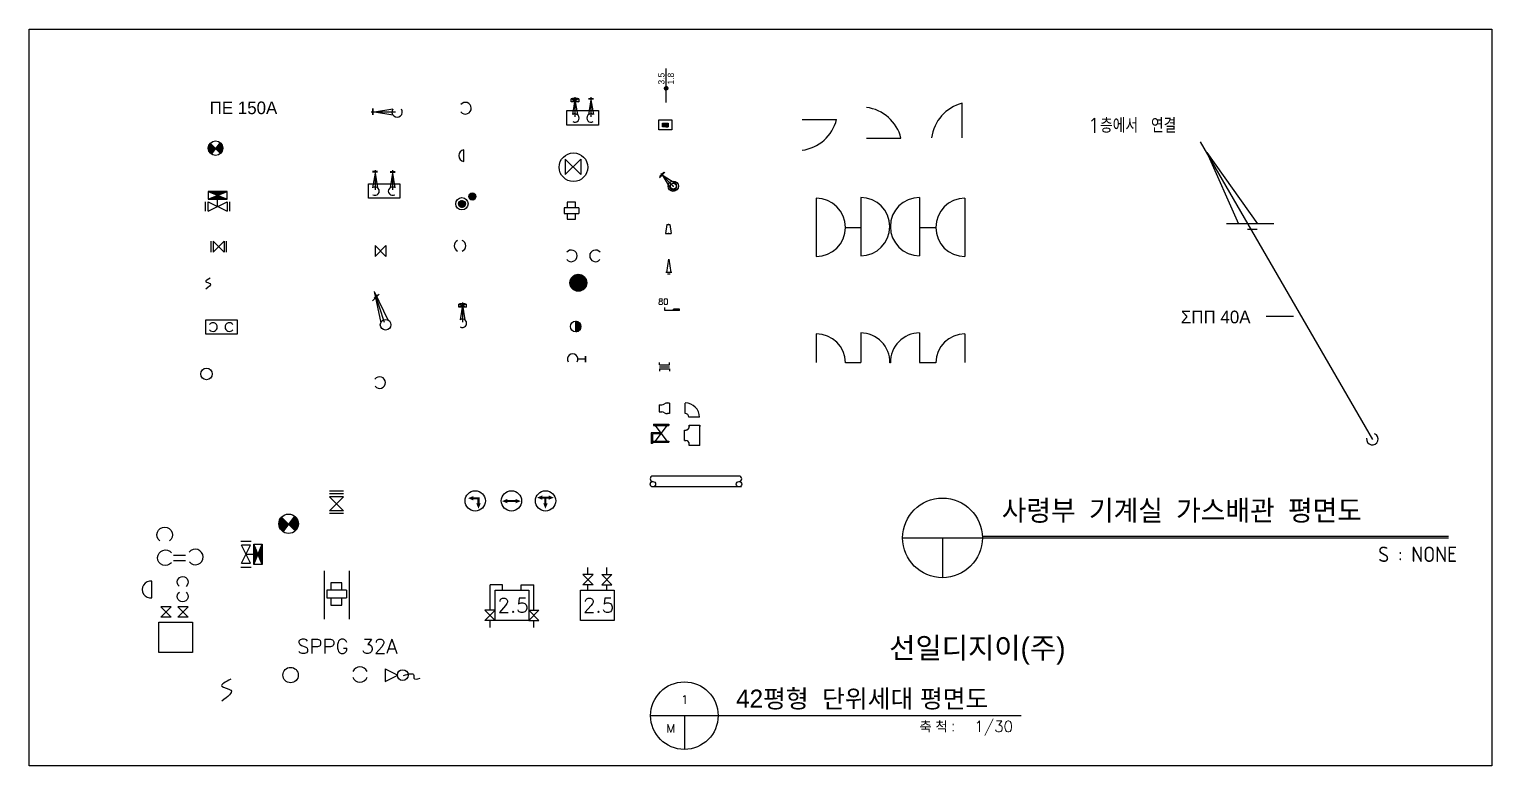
# Model space of a CAD drawing. Header units: millimetres. Extents: x 16332047 to 33387680, y -14835522 to -7015081.
# Drawn here: x 16550890 to 16575139, y -7606687 to -7594473 of the extents above; entities that cross this region are included whole.
import ezdxf

# ---------------------------------------------------------------- set-up
doc = ezdxf.new("R2010")
doc.units = ezdxf.units.MM
doc.header["$LTSCALE"] = 300
doc.header["$MEASUREMENT"] = 0
doc.header["$PDSIZE"] = -3
doc.linetypes.add('DASHED', pattern=[0.75, 0.5, -0.25])
doc.layers.get('0').update_dxf_attribs({"linetype": 'CONTINUOUS'})
for name, color, linetype in [('gas', 3, 'CONTINUOUS'), ('GTEXT', 2, 'CONTINUOUS'), ('SOLID', 253, 'CONTINUOUS'), ('라인마크', 7, 'CONTINUOUS')]:
    doc.layers.add(name, color=color, linetype=linetype)
doc.styles.add('COM', font='romans.shx', dxfattribs={"bigfont": 'whgtxt.shx'})
doc.styles.add('HSH', font='romans.shx', dxfattribs={"bigfont": 'ghs.shx'})
doc.styles.add('HTXTW', font='txt', dxfattribs={"bigfont": 'htxtw'})
doc.styles.get("Standard").update_dxf_attribs({"font": 'symbol.ttf'})
doc.styles.add('style1', font='isocp.shx', dxfattribs={"width": 0.8, "bigfont": 'whgtxt.shx'})
doc.dimstyles.new('ISO-25', dxfattribs={"dimtxt": 2.5, "dimasz": 2.5, "dimexe": 1.25, "dimexo": 0.625, "dimtad": 1, "dimtxsty": 'Standard', "dimcen": 2.5, "dimadec": 0, "dimazin": 0, "dimtfac": 1, "dimtmove": 0, "dimatfit": 3, "dimfxl": 1, "dimarcsym": 0})

# ---------------------------------------------------------------- blocks, each defined once
blk = doc.blocks.new('p14')
at = {"layer": 'GTEXT'}
blk.add_arc((1.11, 0.1), 1.23, 219.5112, 142.1375, dxfattribs=at)
blk = doc.blocks.new('A$C050A3D9F')
h = blk.add_hatch()
h.set_pattern_fill('ANSI37', color=256, style=0)
h.set_pattern_definition([(45, (-409.21338, -307.26771), (-0.088388348, 0.088388348), []), (135, (-409.21338, -307.26771), (-0.088388348, -0.088388348), [])])
h.paths.add_polyline_path([(0.42, 2.6, 0.191396), (0, 1.54, 0.242532), (0.65, 0.29), (1.53, 1.46)])
h.paths.add_polyline_path([(1.53, 1.46), (2.57, 0.4, 0.212508), (3.08, 1.54, 0.230467), (2.49, 2.75)])
for p, q in [((0.42, 2.6), (2.57, 0.4)), ((2.49, 2.75), (0.65, 0.29))]:
    blk.add_line(p, q)
blk.add_circle((1.54, 1.54), 1.54)
blk = doc.blocks.new('p02')
at = {"layer": 'GTEXT', "linetype": 'Continuous', "xscale": 1.0000005, "yscale": 1.0000005, "zscale": 1.0000005}
blk.add_blockref('A$C050A3D9F', (-1.45, -1.44), dxfattribs=at)
blk = doc.blocks.new('p08')
at = {"layer": 'GTEXT'}
blk.add_circle((0.06, 0.01), 1.22, dxfattribs=at)
blk = doc.blocks.new('p18')
at = {"layer": 'GTEXT'}
for start, end in [(113.6545, 246.3455), (291.2556, 68.7444)]:
    blk.add_arc((1.58, 1.15), 1.22, start, end, dxfattribs=at)
blk = doc.blocks.new('A$C727B532E')
at = {"layer": 'SOLID', "color": 50}
for p, q in [((0, 4150), (0, 2063)), ((5386, 4150), (0, 4150)), ((1099, 6151), (1099, 4150)), ((4177, 6151), (1099, 6151)), ((4177, 4150), (4177, 6151)), ((5386, 4150), (5386, 2063)), ((0, 2063), (5386, 2063)), ((1099, 2063), (1099, 0)), ((4177, 0), (4177, 2063)), ((1099, 0), (4177, 0))]:
    blk.add_line(p, q, dxfattribs=at)
blk = doc.blocks.new('p27')
at = {"layer": 'GTEXT', "xscale": 0.000576, "yscale": 0.000576, "zscale": 0.000576}
blk.add_blockref('A$C727B532E', (-0.63, 0), dxfattribs=at)
blk = doc.blocks.new('p06')
at = {"layer": 'GTEXT'}
blk.add_spline([(0.94, 2.3), (0, 1.57), (0.94, 1.15), (0, 0)], degree=3, dxfattribs=at)

msp = doc.modelspace()

# ---------------------------------------------------------------- hatches: boundary and pattern name
at = {"layer": 'GTEXT'}
h = msp.add_hatch(dxfattribs=at)
h.set_pattern_fill('ANSI31', color=4, scale=1.05, angle=90, style=0)
h.set_pattern_definition([(315, (16508472.478, -7454050.472), (-7.4246212, -7.4246212), [])])
h.paths.add_polyline_path([(16554685, -7603180), (16554616, -7603348), (16554616, -7603161), (16554616, -7603012)])
h.paths.add_polyline_path([(16554754, -7603348), (16554685, -7603180), (16554754, -7603012)])

# ---------------------------------------------------------------- linework, layer by layer
at = {"color": 4}
for p, q in [((16566360, -7596273), (16566360, -7595699)), ((16563703, -7595971), (16564277, -7595971)), ((16564771, -7596277), (16565344, -7596277)), ((16563940, -7597275), (16563940, -7598243)), ((16564676, -7597262), (16564676, -7598230)), ((16565652, -7597262), (16565652, -7598230)), ((16566405, -7597275), (16566405, -7598243)), ((16564424, -7597759), (16564676, -7597759)), ((16565160, -7597759), (16565169, -7597759)), ((16565652, -7597759), (16565921, -7597759)), ((16563940, -7599523), (16563940, -7600002)), ((16564676, -7599510), (16564676, -7600002)), ((16565652, -7599510), (16565652, -7600002)), ((16566405, -7599523), (16566405, -7600002)), ((16564424, -7600002), (16564676, -7600002)), ((16565160, -7600002), (16565168, -7600002)), ((16565652, -7600002), (16565921, -7600002))]:
    msp.add_line(p, q, dxfattribs=at)
msp.add_lwpolyline([(16550890, -7594473), (16575139, -7594473), (16575139, -7606687), (16550890, -7606687)], close=True, dxfattribs=at)
for centre, radius, start, end in [((16564685, -7596444), 680, 14.2062, 82.7178), ((16566527, -7596359), 680, 104.2062, 172.7178), ((16563617, -7595804), 680, 277.2822, 345.7938), ((16563940, -7597759), 484, 270, 90), ((16564676, -7597746), 484, 270, 90), ((16565652, -7597746), 484, 90, 270), ((16566405, -7597759), 484, 90, 270), ((16563940, -7600007), 484, 0.5527, 90), ((16564676, -7599994), 484, 359.0052, 90), ((16565652, -7599994), 484, 90, 180.9948), ((16566405, -7600007), 484, 90, 179.4473)]:
    msp.add_arc(centre, radius, start, end, dxfattribs=at)
at = {"layer": 'gas', "color": 4}
for p, q in [((16560153, -7603517), (16560153, -7603401)), ((16560467, -7603517), (16560467, -7603401)), ((16558530, -7604109), (16558530, -7603688)), ((16558736, -7603688), (16558530, -7603688)), ((16558736, -7603773), (16558736, -7603688)), ((16559049, -7603773), (16559049, -7603688)), ((16559049, -7603688), (16559256, -7603688)), ((16559256, -7604109), (16559256, -7603688)), ((16560153, -7603773), (16560153, -7603688)), ((16560467, -7603773), (16560467, -7603688)), ((16558530, -7604396), (16558530, -7604280)), ((16559256, -7604396), (16559256, -7604280))]:
    msp.add_line(p, q, dxfattribs=at)
at = {"layer": 'GTEXT', "color": 4}
for p, q in [((16561450, -7595685), (16561450, -7595125)), ((16561450, -7595481), (16561421, -7595452)), ((16561458, -7595480), (16561422, -7595444)), ((16561455, -7595481), (16561422, -7595448)), ((16561446, -7595481), (16561422, -7595457)), ((16561461, -7595479), (16561423, -7595441)), ((16561440, -7595479), (16561423, -7595463)), ((16561464, -7595478), (16561425, -7595438)), ((16561467, -7595476), (16561426, -7595435)), ((16561470, -7595474), (16561428, -7595433)), ((16561472, -7595472), (16561431, -7595431)), ((16561474, -7595469), (16561433, -7595429)), ((16561475, -7595467), (16561436, -7595427)), ((16561477, -7595464), (16561439, -7595425)), ((16561478, -7595461), (16561442, -7595424)), ((16561479, -7595457), (16561445, -7595423)), ((16561479, -7595453), (16561449, -7595423)), ((16561479, -7595449), (16561454, -7595423)), ((16561478, -7595443), (16561459, -7595424)), ((16561473, -7595433), (16561469, -7595430)), ((16556586, -7595893), (16556586, -7595790)), ((16556595, -7595893), (16556595, -7595790)), ((16556615, -7595843), (16556921, -7595792)), ((16560002, -7595629), (16559877, -7595629)), ((16559877, -7595629), (16560002, -7595675)), ((16560002, -7595629), (16559877, -7595675)), ((16559877, -7595675), (16559877, -7595629)), ((16560002, -7595675), (16559877, -7595675)), ((16559979, -7595622), (16559896, -7595622)), ((16559939, -7595645), (16559898, -7595889)), ((16559939, -7595598), (16559939, -7595924)), ((16559939, -7595645), (16559980, -7595889)), ((16560002, -7595629), (16560002, -7595675)), ((16560204, -7595645), (16560163, -7595890)), ((16560164, -7595622), (16560246, -7595622)), ((16560164, -7595629), (16560246, -7595629)), ((16560204, -7595599), (16560204, -7595924)), ((16560204, -7595645), (16560245, -7595889)), ((16556557, -7595843), (16556964, -7595843)), ((16556616, -7595843), (16556921, -7595894)), ((16559806, -7596061), (16559806, -7595823)), ((16559806, -7595823), (16560326, -7595823)), ((16560326, -7595823), (16560326, -7596061)), ((16561330, -7595975), (16561542, -7595975)), ((16561330, -7596140), (16561330, -7595975)), ((16561389, -7596031), (16561483, -7596031)), ((16561389, -7596093), (16561389, -7596031)), ((16561483, -7596031), (16561483, -7596093)), ((16561542, -7595975), (16561542, -7596140)), ((16560326, -7596061), (16559806, -7596061)), ((16561542, -7596140), (16561330, -7596140)), ((16561483, -7596093), (16561389, -7596093)), ((16553858, -7596431), (16553909, -7596380)), ((16553858, -7596446), (16553916, -7596387)), ((16553858, -7596459), (16553923, -7596395)), ((16553931, -7596515), (16553858, -7596442)), ((16553925, -7596523), (16553858, -7596456)), ((16553936, -7596507), (16553859, -7596429)), ((16553860, -7596471), (16553929, -7596402)), ((16553942, -7596499), (16553861, -7596417)), ((16553919, -7596531), (16553861, -7596473)), ((16553862, -7596413), (16553902, -7596373)), ((16553863, -7596482), (16553936, -7596409)), ((16553948, -7596491), (16553864, -7596406)), ((16553867, -7596492), (16553943, -7596416)), ((16553954, -7596483), (16553868, -7596396)), ((16553913, -7596538), (16553868, -7596493)), ((16553870, -7596391), (16553895, -7596366)), ((16553871, -7596501), (16553950, -7596423)), ((16553960, -7596475), (16553872, -7596387)), ((16553876, -7596510), (16553957, -7596430)), ((16553966, -7596467), (16553878, -7596378)), ((16553882, -7596518), (16553964, -7596437)), ((16553972, -7596459), (16553884, -7596370)), ((16553888, -7596526), (16553971, -7596444)), ((16553952, -7596425), (16553890, -7596363)), ((16553891, -7596362), (16554060, -7596535)), ((16553895, -7596533), (16553978, -7596451)), ((16553903, -7596540), (16553939, -7596504)), ((16554054, -7596350), (16553909, -7596544)), ((16554061, -7596534), (16553978, -7596451)), ((16553980, -7596449), (16554067, -7596362)), ((16553984, -7596458), (16554073, -7596369)), ((16554068, -7596527), (16553984, -7596443)), ((16554075, -7596520), (16553990, -7596435)), ((16553991, -7596465), (16554079, -7596377)), ((16554081, -7596511), (16553996, -7596427)), ((16553998, -7596472), (16554085, -7596386)), ((16554086, -7596503), (16554002, -7596419)), ((16554005, -7596479), (16554089, -7596395)), ((16554090, -7596493), (16554008, -7596411)), ((16554012, -7596486), (16554093, -7596405)), ((16554094, -7596483), (16554014, -7596403)), ((16554019, -7596493), (16554097, -7596415)), ((16554097, -7596472), (16554020, -7596395)), ((16554021, -7596393), (16554060, -7596355)), ((16554099, -7596461), (16554026, -7596387)), ((16554026, -7596500), (16554099, -7596427)), ((16554100, -7596448), (16554032, -7596379)), ((16554033, -7596507), (16554100, -7596440)), ((16554100, -7596433), (16554038, -7596371)), ((16554039, -7596514), (16554100, -7596454)), ((16554097, -7596416), (16554044, -7596363)), ((16554046, -7596521), (16554098, -7596470)), ((16554089, -7596395), (16554050, -7596355)), ((16554053, -7596528), (16554092, -7596490)), ((16573165, -7601278), (16570313, -7596338)), ((16570418, -7596519), (16570940, -7597699)), ((16570418, -7596519), (16571258, -7597699)), ((16554060, -7596535), (16554069, -7596526)), ((16559777, -7596626), (16559777, -7596883)), ((16559777, -7596626), (16560037, -7596883)), ((16559777, -7596883), (16560037, -7596626)), ((16560037, -7596626), (16560037, -7596883)), ((16556665, -7596834), (16556583, -7596834)), ((16556665, -7596841), (16556583, -7596841)), ((16556625, -7596858), (16556584, -7597102)), ((16556625, -7596811), (16556625, -7597137)), ((16556625, -7596858), (16556666, -7597102)), ((16556913, -7596858), (16556872, -7597102)), ((16556873, -7596834), (16556955, -7596834)), ((16556873, -7596841), (16556955, -7596841)), ((16556913, -7596811), (16556913, -7597137)), ((16556913, -7596858), (16556954, -7597102)), ((16554172, -7597161), (16553857, -7597161)), ((16553857, -7597290), (16554172, -7597161)), ((16554172, -7597161), (16553857, -7597161)), ((16553857, -7597161), (16554172, -7597290)), ((16553857, -7597161), (16553857, -7597290)), ((16553867, -7597165), (16553863, -7597161)), ((16553891, -7597175), (16553877, -7597161)), ((16553915, -7597185), (16553891, -7597161)), ((16553938, -7597194), (16553905, -7597161)), ((16553962, -7597204), (16553919, -7597161)), ((16553985, -7597214), (16553933, -7597161)), ((16554009, -7597223), (16553947, -7597161)), ((16554022, -7597223), (16553961, -7597161)), ((16554006, -7597290), (16553963, -7597247)), ((16554020, -7597290), (16553973, -7597243)), ((16554032, -7597218), (16553974, -7597161)), ((16554034, -7597290), (16553983, -7597239)), ((16554042, -7597214), (16553988, -7597161)), ((16554048, -7597290), (16553992, -7597235)), ((16554052, -7597210), (16554002, -7597161)), ((16554062, -7597290), (16554002, -7597231)), ((16554076, -7597290), (16554012, -7597227)), ((16554062, -7597206), (16554016, -7597161)), ((16554071, -7597202), (16554030, -7597161)), ((16554090, -7597290), (16554033, -7597233)), ((16554081, -7597198), (16554044, -7597161)), ((16554104, -7597290), (16554056, -7597243)), ((16554091, -7597194), (16554058, -7597161)), ((16554101, -7597190), (16554072, -7597161)), ((16554111, -7597186), (16554086, -7597161)), ((16554121, -7597182), (16554100, -7597161)), ((16554131, -7597178), (16554114, -7597161)), ((16554141, -7597174), (16554128, -7597161)), ((16554150, -7597170), (16554142, -7597161)), ((16554160, -7597166), (16554155, -7597161)), ((16554170, -7597162), (16554169, -7597161)), ((16554172, -7597290), (16554172, -7597161)), ((16556515, -7597274), (16556515, -7597036)), ((16556515, -7597036), (16557035, -7597036)), ((16557035, -7597036), (16557035, -7597274)), ((16558179, -7597247), (16558237, -7597188)), ((16558180, -7597255), (16558246, -7597189)), ((16558180, -7597237), (16558228, -7597189)), ((16558181, -7597262), (16558253, -7597191)), ((16558183, -7597269), (16558259, -7597193)), ((16558183, -7597225), (16558216, -7597193)), ((16558186, -7597275), (16558265, -7597196)), ((16558189, -7597280), (16558271, -7597199)), ((16558193, -7597285), (16558276, -7597203)), ((16558198, -7597290), (16558280, -7597207)), ((16558202, -7597294), (16558284, -7597212)), ((16558208, -7597297), (16558287, -7597217)), ((16558214, -7597300), (16558290, -7597223)), ((16558220, -7597302), (16558293, -7597229)), ((16558227, -7597304), (16558295, -7597236)), ((16558235, -7597305), (16558295, -7597244)), ((16553815, -7597492), (16553815, -7597337)), ((16553857, -7597290), (16554033, -7597290)), ((16553857, -7597492), (16554172, -7597337)), ((16553857, -7597337), (16554172, -7597492)), ((16553857, -7597492), (16553857, -7597337)), ((16553867, -7597290), (16553864, -7597287)), ((16553881, -7597290), (16553874, -7597283)), ((16553895, -7597290), (16553884, -7597279)), ((16553909, -7597290), (16553894, -7597275)), ((16553923, -7597290), (16553904, -7597271)), ((16553937, -7597290), (16553913, -7597267)), ((16553951, -7597290), (16553923, -7597263)), ((16553965, -7597290), (16553933, -7597259)), ((16553978, -7597290), (16553943, -7597255)), ((16553992, -7597290), (16553953, -7597251)), ((16554014, -7597414), (16554014, -7597290)), ((16554014, -7597290), (16554172, -7597290)), ((16554118, -7597290), (16554080, -7597252)), ((16554132, -7597290), (16554103, -7597262)), ((16554146, -7597290), (16554127, -7597272)), ((16554159, -7597290), (16554151, -7597281)), ((16554172, -7597337), (16554172, -7597492)), ((16554213, -7597337), (16554213, -7597492)), ((16557035, -7597274), (16556515, -7597274)), ((16558005, -7597370), (16558064, -7597311)), ((16558006, -7597378), (16558072, -7597312)), ((16558006, -7597360), (16558054, -7597312)), ((16558008, -7597385), (16558079, -7597314)), ((16558010, -7597392), (16558086, -7597316)), ((16558010, -7597348), (16558042, -7597316)), ((16558013, -7597398), (16558092, -7597319)), ((16558016, -7597403), (16558097, -7597322)), ((16558020, -7597408), (16558102, -7597326)), ((16558024, -7597413), (16558107, -7597330)), ((16558029, -7597417), (16558111, -7597335)), ((16558034, -7597420), (16558114, -7597340)), ((16558040, -7597423), (16558117, -7597346)), ((16558046, -7597425), (16558119, -7597352)), ((16558053, -7597427), (16558121, -7597359)), ((16558061, -7597428), (16558122, -7597367)), ((16558070, -7597428), (16558122, -7597376)), ((16558082, -7597425), (16558119, -7597388)), ((16558102, -7597414), (16558108, -7597408)), ((16558244, -7597305), (16558295, -7597253)), ((16558255, -7597302), (16558293, -7597265)), ((16558275, -7597291), (16558282, -7597285)), ((16559760, -7597432), (16559760, -7597527)), ((16560005, -7597432), (16559760, -7597432)), ((16559810, -7597342), (16559810, -7597432)), ((16559950, -7597342), (16559810, -7597342)), ((16559950, -7597432), (16559950, -7597342)), ((16560005, -7597432), (16560005, -7597527)), ((16559760, -7597527), (16560005, -7597527)), ((16559810, -7597527), (16559810, -7597621)), ((16559810, -7597621), (16559950, -7597621)), ((16559950, -7597621), (16559950, -7597527)), ((16571527, -7597702), (16570744, -7597702)), ((16571258, -7597699), (16570940, -7597699)), ((16571248, -7597795), (16571091, -7597795)), ((16553901, -7597990), (16553901, -7598171)), ((16553940, -7598171), (16554123, -7597990)), ((16553940, -7597990), (16554123, -7598171)), ((16553940, -7597990), (16553940, -7598171)), ((16554123, -7597990), (16554123, -7598171)), ((16554155, -7597990), (16554155, -7598171)), ((16556623, -7598061), (16556623, -7598241)), ((16556623, -7598061), (16556805, -7598241)), ((16556623, -7598241), (16556805, -7598061)), ((16556805, -7598061), (16556805, -7598241)), ((16561460, -7598508), (16561494, -7598287)), ((16561494, -7598287), (16561529, -7598508)), ((16559854, -7598677), (16559994, -7598537)), ((16559856, -7598697), (16560014, -7598539)), ((16559856, -7598654), (16559972, -7598539)), ((16559859, -7598714), (16560031, -7598542)), ((16559864, -7598625), (16559942, -7598547)), ((16559865, -7598730), (16560047, -7598548)), ((16559872, -7598744), (16560061, -7598554)), ((16559880, -7598757), (16560074, -7598563)), ((16559889, -7598769), (16560086, -7598572)), ((16559899, -7598780), (16560097, -7598582)), ((16559911, -7598789), (16560106, -7598594)), ((16559923, -7598798), (16560115, -7598606)), ((16559937, -7598805), (16560122, -7598620)), ((16559953, -7598811), (16560128, -7598636)), ((16559969, -7598815), (16560132, -7598652)), ((16559988, -7598817), (16560134, -7598671)), ((16560010, -7598816), (16560133, -7598693)), ((16561543, -7598508), (16561445, -7598508)), ((16561518, -7598537), (16561471, -7598537)), ((16556580, -7598977), (16556693, -7598865)), ((16556608, -7598824), (16556842, -7599305)), ((16556608, -7598824), (16556721, -7599342)), ((16556608, -7598824), (16556776, -7599332)), ((16556609, -7598933), (16556664, -7598876)), ((16560037, -7598810), (16560127, -7598720)), ((16560085, -7598784), (16560101, -7598768)), ((16558136, -7599033), (16558012, -7599079)), ((16558012, -7599033), (16558136, -7599079)), ((16558136, -7599033), (16558012, -7599033)), ((16558012, -7599079), (16558012, -7599033)), ((16558136, -7599079), (16558012, -7599079)), ((16558113, -7599026), (16558031, -7599026)), ((16558074, -7599049), (16558033, -7599294)), ((16558074, -7599003), (16558074, -7599329)), ((16558074, -7599050), (16558114, -7599294)), ((16558136, -7599033), (16558136, -7599079)), ((16553817, -7599528), (16553817, -7599291)), ((16553817, -7599291), (16554337, -7599291)), ((16554337, -7599291), (16554337, -7599528)), ((16554337, -7599528), (16553817, -7599528)), ((16560106, -7599892), (16560106, -7599995)), ((16560115, -7599892), (16560115, -7599995)), ((16560106, -7599942), (16559987, -7599942)), ((16561342, -7600038), (16561342, -7599999)), ((16561342, -7600038), (16561504, -7600038)), ((16561342, -7600073), (16561504, -7600073)), ((16561342, -7600106), (16561342, -7600145)), ((16561342, -7600106), (16561504, -7600106)), ((16561504, -7600038), (16561504, -7599999)), ((16561504, -7600106), (16561504, -7600145)), ((16561333, -7600699), (16561378, -7600699)), ((16561333, -7600699), (16561333, -7600818)), ((16561333, -7600818), (16561378, -7600818)), ((16561508, -7600671), (16561473, -7600671)), ((16561508, -7600846), (16561473, -7600846)), ((16561508, -7600671), (16561508, -7600846)), ((16561242, -7601024), (16561242, -7601044)), ((16561242, -7601024), (16561494, -7601024)), ((16561242, -7601044), (16561494, -7601044)), ((16561271, -7601044), (16561464, -7601304)), ((16561464, -7601044), (16561271, -7601304)), ((16561494, -7601024), (16561494, -7601044)), ((16561204, -7601164), (16561204, -7601343)), ((16561360, -7601164), (16561204, -7601164)), ((16561224, -7601343), (16561204, -7601343)), ((16561224, -7601184), (16561224, -7601343)), ((16561360, -7601184), (16561224, -7601184)), ((16561242, -7601304), (16561242, -7601323)), ((16561242, -7601304), (16561494, -7601304)), ((16561242, -7601323), (16561494, -7601323)), ((16561494, -7601304), (16561494, -7601323)), ((16562677, -7601883), (16561231, -7601883)), ((16562702, -7602063), (16561231, -7602063)), ((16556098, -7602135), (16555867, -7602135)), ((16556098, -7602176), (16555867, -7602176)), ((16556098, -7602227), (16555867, -7602227)), ((16556098, -7602227), (16555867, -7602460)), ((16555867, -7602227), (16556098, -7602460)), ((16556098, -7602460), (16555867, -7602460)), ((16556098, -7602501), (16555867, -7602501)), ((16554567, -7602968), (16554401, -7602968)), ((16554557, -7603328), (16554410, -7603029)), ((16554558, -7603029), (16554410, -7603029)), ((16554411, -7603328), (16554558, -7603029)), ((16554754, -7603348), (16554616, -7603012)), ((16554616, -7603348), (16554754, -7603012)), ((16554616, -7603180), (16554616, -7603012)), ((16554616, -7603012), (16554754, -7603012)), ((16554754, -7603012), (16554754, -7603348)), ((16554754, -7603012), (16554754, -7603348)), ((16553283, -7603193), (16553480, -7603193)), ((16553283, -7603283), (16553480, -7603283)), ((16554484, -7603180), (16554616, -7603180)), ((16554616, -7603348), (16554616, -7603161)), ((16554401, -7603392), (16554567, -7603392)), ((16554411, -7603328), (16554557, -7603328)), ((16554754, -7603348), (16554616, -7603348)), ((16555778, -7603453), (16555778, -7604254)), ((16556197, -7603453), (16556197, -7604254)), ((16560238, -7603517), (16560069, -7603517)), ((16560238, -7603517), (16560069, -7603688)), ((16560069, -7603517), (16560238, -7603688)), ((16560382, -7603517), (16560552, -7603517)), ((16560382, -7603517), (16560552, -7603688)), ((16560552, -7603517), (16560382, -7603688)), ((16560238, -7603688), (16560069, -7603688)), ((16560382, -7603688), (16560552, -7603688)), ((16553241, -7604049), (16553071, -7604049)), ((16553241, -7604049), (16553071, -7604220)), ((16553071, -7604049), (16553241, -7604220)), ((16553241, -7604220), (16553071, -7604220)), ((16553526, -7604049), (16553356, -7604049)), ((16553526, -7604049), (16553356, -7604220)), ((16553356, -7604049), (16553526, -7604220)), ((16553526, -7604220), (16553356, -7604220)), ((16558615, -7604109), (16558445, -7604109)), ((16558615, -7604109), (16558445, -7604280)), ((16558445, -7604109), (16558615, -7604280)), ((16559171, -7604109), (16559341, -7604109)), ((16559171, -7604109), (16559341, -7604280)), ((16559341, -7604109), (16559171, -7604280)), ((16558615, -7604280), (16558445, -7604280)), ((16559171, -7604280), (16559341, -7604280)), ((16556789, -7605082), (16556999, -7605186)), ((16556789, -7605082), (16556789, -7605289)), ((16556789, -7605289), (16556999, -7605186)), ((16561193, -7605855), (16567337, -7605855)), ((16561753, -7605855), (16561753, -7606414))]:
    msp.add_line(p, q, dxfattribs=at)
at = {"layer": 'GTEXT', "color": 4, "ltscale": 2}
for p, q in [((16561389, -7596031), (16561389, -7596031)), ((16561389, -7596032), (16561390, -7596031)), ((16561389, -7596033), (16561391, -7596031)), ((16561389, -7596033), (16561391, -7596031)), ((16561389, -7596034), (16561392, -7596031)), ((16561389, -7596035), (16561393, -7596031)), ((16561389, -7596035), (16561393, -7596031)), ((16561389, -7596036), (16561394, -7596031)), ((16561389, -7596037), (16561395, -7596031)), ((16561389, -7596037), (16561395, -7596031)), ((16561389, -7596038), (16561396, -7596031)), ((16561389, -7596039), (16561397, -7596031)), ((16561389, -7596040), (16561397, -7596031)), ((16561389, -7596040), (16561398, -7596031)), ((16561389, -7596041), (16561399, -7596031)), ((16561389, -7596042), (16561400, -7596031)), ((16561389, -7596042), (16561400, -7596031)), ((16561389, -7596043), (16561401, -7596031)), ((16561389, -7596044), (16561402, -7596031)), ((16561389, -7596044), (16561402, -7596031)), ((16561389, -7596045), (16561403, -7596031)), ((16561389, -7596046), (16561404, -7596031)), ((16561389, -7596046), (16561404, -7596031)), ((16561389, -7596047), (16561405, -7596031)), ((16561389, -7596048), (16561406, -7596031)), ((16561389, -7596049), (16561407, -7596031)), ((16561389, -7596049), (16561407, -7596031)), ((16561389, -7596050), (16561408, -7596031)), ((16561389, -7596051), (16561409, -7596031)), ((16561389, -7596051), (16561409, -7596031)), ((16561389, -7596052), (16561410, -7596031)), ((16561389, -7596053), (16561411, -7596031)), ((16561389, -7596053), (16561411, -7596031)), ((16561389, -7596054), (16561412, -7596031)), ((16561389, -7596055), (16561413, -7596031)), ((16561389, -7596056), (16561413, -7596031)), ((16561389, -7596056), (16561414, -7596031)), ((16561389, -7596057), (16561415, -7596031)), ((16561389, -7596058), (16561416, -7596031)), ((16561389, -7596058), (16561416, -7596031)), ((16561389, -7596059), (16561417, -7596031)), ((16561389, -7596060), (16561418, -7596031)), ((16561389, -7596060), (16561418, -7596031)), ((16561389, -7596061), (16561419, -7596031)), ((16561389, -7596062), (16561420, -7596031)), ((16561389, -7596062), (16561420, -7596031)), ((16561389, -7596063), (16561421, -7596031)), ((16561389, -7596064), (16561422, -7596031)), ((16561389, -7596065), (16561423, -7596031)), ((16561389, -7596065), (16561423, -7596031)), ((16561389, -7596066), (16561424, -7596031)), ((16561389, -7596067), (16561425, -7596031)), ((16561389, -7596067), (16561425, -7596031)), ((16561389, -7596068), (16561426, -7596031)), ((16561389, -7596069), (16561427, -7596031)), ((16561389, -7596069), (16561427, -7596031)), ((16561389, -7596070), (16561428, -7596031)), ((16561389, -7596071), (16561429, -7596031)), ((16561389, -7596072), (16561429, -7596031)), ((16561389, -7596072), (16561430, -7596031)), ((16561389, -7596073), (16561431, -7596031)), ((16561389, -7596074), (16561432, -7596031)), ((16561389, -7596074), (16561432, -7596031)), ((16561389, -7596075), (16561433, -7596031)), ((16561389, -7596076), (16561434, -7596031)), ((16561389, -7596076), (16561434, -7596031)), ((16561389, -7596077), (16561435, -7596031)), ((16561389, -7596078), (16561436, -7596031)), ((16561389, -7596078), (16561436, -7596031)), ((16561389, -7596079), (16561437, -7596031)), ((16561389, -7596080), (16561438, -7596031)), ((16561389, -7596081), (16561439, -7596031)), ((16561389, -7596081), (16561439, -7596031)), ((16561389, -7596082), (16561440, -7596031)), ((16561389, -7596083), (16561441, -7596031)), ((16561389, -7596083), (16561441, -7596031)), ((16561389, -7596084), (16561442, -7596031)), ((16561389, -7596085), (16561443, -7596031)), ((16561389, -7596085), (16561443, -7596031)), ((16561389, -7596086), (16561444, -7596031)), ((16561389, -7596087), (16561445, -7596031)), ((16561389, -7596088), (16561445, -7596031)), ((16561389, -7596088), (16561446, -7596031)), ((16561389, -7596089), (16561447, -7596031)), ((16561389, -7596090), (16561448, -7596031)), ((16561389, -7596090), (16561448, -7596031)), ((16561389, -7596091), (16561449, -7596031)), ((16561389, -7596092), (16561450, -7596031)), ((16561389, -7596092), (16561450, -7596031)), ((16561389, -7596093), (16561451, -7596031)), ((16561389, -7596093), (16561452, -7596031)), ((16561390, -7596093), (16561452, -7596031)), ((16561391, -7596093), (16561453, -7596031)), ((16561391, -7596093), (16561454, -7596031)), ((16561392, -7596093), (16561455, -7596031)), ((16561393, -7596093), (16561455, -7596031)), ((16561394, -7596093), (16561456, -7596031)), ((16561394, -7596093), (16561457, -7596031)), ((16561395, -7596093), (16561457, -7596031)), ((16561396, -7596093), (16561458, -7596031)), ((16561396, -7596093), (16561459, -7596031)), ((16561397, -7596093), (16561459, -7596031)), ((16561398, -7596093), (16561460, -7596031)), ((16561398, -7596093), (16561461, -7596031)), ((16561399, -7596093), (16561462, -7596031)), ((16561400, -7596093), (16561462, -7596031)), ((16561401, -7596093), (16561463, -7596031)), ((16561401, -7596093), (16561464, -7596031)), ((16561402, -7596093), (16561464, -7596031)), ((16561403, -7596093), (16561465, -7596031)), ((16561403, -7596093), (16561466, -7596031)), ((16561404, -7596093), (16561466, -7596031)), ((16561405, -7596093), (16561467, -7596031)), ((16561405, -7596093), (16561468, -7596031)), ((16561406, -7596093), (16561468, -7596031)), ((16561407, -7596093), (16561469, -7596031)), ((16561407, -7596093), (16561470, -7596031)), ((16561408, -7596093), (16561471, -7596031)), ((16561409, -7596093), (16561471, -7596031)), ((16561410, -7596093), (16561472, -7596031)), ((16561410, -7596093), (16561473, -7596031)), ((16561411, -7596093), (16561473, -7596031)), ((16561412, -7596093), (16561474, -7596031)), ((16561412, -7596093), (16561475, -7596031)), ((16561413, -7596093), (16561475, -7596031)), ((16561414, -7596093), (16561476, -7596031)), ((16561414, -7596093), (16561477, -7596031)), ((16561415, -7596093), (16561478, -7596031)), ((16561416, -7596093), (16561478, -7596031)), ((16561417, -7596093), (16561479, -7596031)), ((16561417, -7596093), (16561480, -7596031)), ((16561418, -7596093), (16561480, -7596031)), ((16561419, -7596093), (16561481, -7596031)), ((16561419, -7596093), (16561482, -7596031)), ((16561420, -7596093), (16561482, -7596031)), ((16561421, -7596093), (16561483, -7596031)), ((16561421, -7596093), (16561483, -7596031)), ((16561422, -7596093), (16561483, -7596032)), ((16561423, -7596093), (16561483, -7596033)), ((16561423, -7596093), (16561483, -7596034)), ((16561424, -7596093), (16561483, -7596034)), ((16561425, -7596093), (16561483, -7596035)), ((16561426, -7596093), (16561483, -7596036)), ((16561426, -7596093), (16561483, -7596036)), ((16561427, -7596093), (16561483, -7596037)), ((16561428, -7596093), (16561483, -7596038)), ((16561428, -7596093), (16561483, -7596038)), ((16561429, -7596093), (16561483, -7596039)), ((16561430, -7596093), (16561483, -7596040)), ((16561430, -7596093), (16561483, -7596040)), ((16561431, -7596093), (16561483, -7596041)), ((16561432, -7596093), (16561483, -7596042)), ((16561433, -7596093), (16561483, -7596043)), ((16561433, -7596093), (16561483, -7596043)), ((16561434, -7596093), (16561483, -7596044)), ((16561435, -7596093), (16561483, -7596045)), ((16561435, -7596093), (16561483, -7596045)), ((16561436, -7596093), (16561483, -7596046)), ((16561437, -7596093), (16561483, -7596047)), ((16561437, -7596093), (16561483, -7596047)), ((16561438, -7596093), (16561483, -7596048)), ((16561439, -7596093), (16561483, -7596049)), ((16561439, -7596093), (16561483, -7596050)), ((16561440, -7596093), (16561483, -7596050)), ((16561441, -7596093), (16561483, -7596051)), ((16561442, -7596093), (16561483, -7596052)), ((16561442, -7596093), (16561483, -7596052)), ((16561443, -7596093), (16561483, -7596053)), ((16561444, -7596093), (16561483, -7596054)), ((16561444, -7596093), (16561483, -7596054)), ((16561445, -7596093), (16561483, -7596055)), ((16561446, -7596093), (16561483, -7596056)), ((16561446, -7596093), (16561483, -7596056)), ((16561447, -7596093), (16561483, -7596057)), ((16561448, -7596093), (16561483, -7596058)), ((16561449, -7596093), (16561483, -7596059)), ((16561449, -7596093), (16561483, -7596059)), ((16561450, -7596093), (16561483, -7596060)), ((16561451, -7596093), (16561483, -7596061)), ((16561451, -7596093), (16561483, -7596061)), ((16561452, -7596093), (16561483, -7596062)), ((16561453, -7596093), (16561483, -7596063)), ((16561453, -7596093), (16561483, -7596063)), ((16561454, -7596093), (16561483, -7596064)), ((16561455, -7596093), (16561483, -7596065)), ((16561455, -7596093), (16561483, -7596066)), ((16561456, -7596093), (16561483, -7596066)), ((16561457, -7596093), (16561483, -7596067)), ((16561458, -7596093), (16561483, -7596068)), ((16561458, -7596093), (16561483, -7596068)), ((16561459, -7596093), (16561483, -7596069)), ((16561460, -7596093), (16561483, -7596070)), ((16561460, -7596093), (16561483, -7596070)), ((16561461, -7596093), (16561483, -7596071)), ((16561462, -7596093), (16561483, -7596072)), ((16561462, -7596093), (16561483, -7596072)), ((16561463, -7596093), (16561483, -7596073)), ((16561464, -7596093), (16561483, -7596074)), ((16561465, -7596093), (16561483, -7596075)), ((16561465, -7596093), (16561483, -7596075)), ((16561466, -7596093), (16561483, -7596076)), ((16561467, -7596093), (16561483, -7596077)), ((16561467, -7596093), (16561483, -7596077)), ((16561468, -7596093), (16561483, -7596078)), ((16561469, -7596093), (16561483, -7596079)), ((16561469, -7596093), (16561483, -7596079)), ((16561470, -7596093), (16561483, -7596080)), ((16561471, -7596093), (16561483, -7596081)), ((16561471, -7596093), (16561483, -7596082)), ((16561472, -7596093), (16561483, -7596082)), ((16561473, -7596093), (16561483, -7596083)), ((16561474, -7596093), (16561483, -7596084)), ((16561474, -7596093), (16561483, -7596084)), ((16561475, -7596093), (16561483, -7596085)), ((16561476, -7596093), (16561483, -7596086)), ((16561476, -7596093), (16561483, -7596086)), ((16561477, -7596093), (16561483, -7596087)), ((16561478, -7596093), (16561483, -7596088)), ((16561478, -7596093), (16561483, -7596088)), ((16561479, -7596093), (16561483, -7596089)), ((16561480, -7596093), (16561483, -7596090)), ((16561481, -7596093), (16561483, -7596091)), ((16561481, -7596093), (16561483, -7596091)), ((16561482, -7596093), (16561483, -7596092)), ((16561483, -7596093), (16561483, -7596093)), ((16559950, -7599312), (16559950, -7599489)), ((16559950, -7599315), (16559951, -7599314)), ((16559950, -7599316), (16559952, -7599314)), ((16559950, -7599317), (16559953, -7599314)), ((16559950, -7599319), (16559955, -7599314)), ((16559950, -7599320), (16559956, -7599314)), ((16559950, -7599321), (16559957, -7599314)), ((16559950, -7599322), (16559958, -7599314)), ((16559950, -7599323), (16559959, -7599315)), ((16559950, -7599324), (16559960, -7599315)), ((16559950, -7599326), (16559961, -7599315)), ((16559950, -7599327), (16559962, -7599315)), ((16559950, -7599328), (16559963, -7599315)), ((16559950, -7599329), (16559964, -7599315)), ((16559950, -7599330), (16559965, -7599315)), ((16559950, -7599331), (16559966, -7599316)), ((16559950, -7599332), (16559967, -7599316)), ((16559950, -7599334), (16559968, -7599316)), ((16559950, -7599335), (16559969, -7599316)), ((16559950, -7599336), (16559970, -7599316)), ((16559950, -7599337), (16559971, -7599316)), ((16559950, -7599338), (16559972, -7599317)), ((16559950, -7599339), (16559973, -7599317)), ((16559950, -7599341), (16559974, -7599317)), ((16559950, -7599342), (16559975, -7599317)), ((16559950, -7599343), (16559976, -7599318)), ((16559950, -7599344), (16559976, -7599318)), ((16559950, -7599345), (16559977, -7599318)), ((16559950, -7599346), (16559978, -7599319)), ((16559950, -7599348), (16559979, -7599319)), ((16559950, -7599349), (16559980, -7599319)), ((16559950, -7599350), (16559981, -7599319)), ((16559950, -7599351), (16559982, -7599320)), ((16559950, -7599352), (16559982, -7599320)), ((16559950, -7599353), (16559983, -7599320)), ((16559950, -7599355), (16559984, -7599321)), ((16559950, -7599356), (16559985, -7599321)), ((16559950, -7599357), (16559986, -7599321)), ((16559950, -7599358), (16559987, -7599322)), ((16559950, -7599359), (16559987, -7599322)), ((16559950, -7599360), (16559988, -7599322)), ((16559950, -7599361), (16559989, -7599323)), ((16559950, -7599363), (16559990, -7599323)), ((16559950, -7599364), (16559991, -7599324)), ((16559950, -7599365), (16559991, -7599324)), ((16559950, -7599366), (16559992, -7599324)), ((16559950, -7599367), (16559993, -7599325)), ((16559950, -7599368), (16559994, -7599325)), ((16559950, -7599370), (16559994, -7599326)), ((16559950, -7599371), (16559995, -7599326)), ((16559950, -7599372), (16559996, -7599326)), ((16559950, -7599373), (16559997, -7599327)), ((16559950, -7599374), (16559997, -7599327)), ((16559950, -7599375), (16559998, -7599328)), ((16559950, -7599377), (16559999, -7599328)), ((16559950, -7599378), (16559999, -7599329)), ((16559950, -7599379), (16560000, -7599329)), ((16559950, -7599380), (16560001, -7599330)), ((16559950, -7599381), (16560001, -7599330)), ((16559950, -7599382), (16560002, -7599331)), ((16559950, -7599384), (16560003, -7599331)), ((16559950, -7599385), (16560003, -7599332)), ((16559950, -7599386), (16560004, -7599332)), ((16559950, -7599387), (16560005, -7599333)), ((16559950, -7599388), (16560005, -7599333)), ((16559950, -7599389), (16560006, -7599334)), ((16559950, -7599391), (16560007, -7599334)), ((16559950, -7599392), (16560007, -7599335)), ((16559950, -7599393), (16560008, -7599335)), ((16559950, -7599394), (16560009, -7599336)), ((16559950, -7599395), (16560009, -7599336)), ((16559950, -7599396), (16560010, -7599337)), ((16559950, -7599397), (16560010, -7599337)), ((16559950, -7599399), (16560011, -7599338)), ((16559950, -7599400), (16560012, -7599338)), ((16559950, -7599401), (16560012, -7599339)), ((16559950, -7599402), (16560013, -7599340)), ((16559950, -7599403), (16560013, -7599340)), ((16559950, -7599404), (16560014, -7599341)), ((16559950, -7599406), (16560014, -7599341)), ((16559950, -7599407), (16560015, -7599342)), ((16559950, -7599408), (16560016, -7599343)), ((16559950, -7599409), (16560016, -7599343)), ((16559950, -7599410), (16560017, -7599344)), ((16559950, -7599411), (16560017, -7599344)), ((16559950, -7599413), (16560018, -7599345)), ((16559950, -7599414), (16560018, -7599346)), ((16559950, -7599415), (16560019, -7599346)), ((16559950, -7599416), (16560019, -7599347)), ((16559950, -7599417), (16560020, -7599348)), ((16559950, -7599418), (16560020, -7599348)), ((16559950, -7599420), (16560021, -7599349)), ((16559950, -7599421), (16560021, -7599350)), ((16559950, -7599422), (16560022, -7599350)), ((16559950, -7599423), (16560022, -7599351)), ((16559950, -7599424), (16560023, -7599352)), ((16559950, -7599425), (16560023, -7599352)), ((16559950, -7599426), (16560024, -7599353)), ((16559950, -7599428), (16560024, -7599354)), ((16559950, -7599429), (16560025, -7599354)), ((16559950, -7599430), (16560025, -7599355)), ((16559950, -7599431), (16560026, -7599356)), ((16559950, -7599432), (16560026, -7599357)), ((16559950, -7599433), (16560026, -7599357)), ((16559950, -7599435), (16560027, -7599358)), ((16559950, -7599436), (16560027, -7599359)), ((16559950, -7599437), (16560028, -7599359)), ((16559950, -7599438), (16560028, -7599360)), ((16559950, -7599439), (16560029, -7599361)), ((16559950, -7599440), (16560029, -7599362)), ((16559950, -7599442), (16560029, -7599363)), ((16559950, -7599443), (16560030, -7599363)), ((16559950, -7599444), (16560030, -7599364)), ((16559950, -7599445), (16560030, -7599365)), ((16559950, -7599446), (16560031, -7599366)), ((16559950, -7599447), (16560031, -7599366)), ((16559950, -7599449), (16560032, -7599367)), ((16559950, -7599450), (16560032, -7599368)), ((16559950, -7599451), (16560032, -7599369)), ((16559950, -7599452), (16560033, -7599370)), ((16559950, -7599453), (16560033, -7599371)), ((16559950, -7599454), (16560033, -7599371)), ((16559950, -7599455), (16560034, -7599372)), ((16559950, -7599457), (16560034, -7599373)), ((16559950, -7599458), (16560034, -7599374)), ((16559950, -7599459), (16560034, -7599375)), ((16559950, -7599460), (16560035, -7599376)), ((16559950, -7599461), (16560035, -7599377)), ((16559950, -7599462), (16560035, -7599378)), ((16559950, -7599464), (16560035, -7599378)), ((16559950, -7599465), (16560036, -7599379)), ((16559950, -7599466), (16560036, -7599380)), ((16559950, -7599467), (16560036, -7599381)), ((16559950, -7599468), (16560036, -7599382)), ((16559950, -7599469), (16560037, -7599383)), ((16559950, -7599471), (16560037, -7599384)), ((16559950, -7599472), (16560037, -7599385)), ((16559950, -7599473), (16560037, -7599386)), ((16559950, -7599474), (16560037, -7599387)), ((16559950, -7599475), (16560038, -7599388)), ((16559950, -7599476), (16560038, -7599389)), ((16559950, -7599478), (16560038, -7599390)), ((16559950, -7599479), (16560038, -7599391)), ((16559950, -7599480), (16560038, -7599392)), ((16559950, -7599481), (16560038, -7599393)), ((16559950, -7599482), (16560038, -7599394)), ((16559950, -7599483), (16560038, -7599395)), ((16559950, -7599484), (16560038, -7599396)), ((16559950, -7599486), (16560039, -7599397)), ((16559950, -7599487), (16560039, -7599399)), ((16559950, -7599488), (16560039, -7599400)), ((16559950, -7599489), (16560039, -7599401)), ((16559951, -7599489), (16560039, -7599402)), ((16559952, -7599489), (16560039, -7599403)), ((16559954, -7599489), (16560039, -7599404)), ((16559955, -7599489), (16560039, -7599406)), ((16559956, -7599489), (16560038, -7599407)), ((16559957, -7599489), (16560038, -7599408)), ((16559959, -7599489), (16560038, -7599409)), ((16559960, -7599489), (16560038, -7599411)), ((16559961, -7599489), (16560038, -7599412)), ((16559962, -7599489), (16560038, -7599413)), ((16559964, -7599488), (16560038, -7599414)), ((16559965, -7599488), (16560037, -7599416)), ((16559967, -7599488), (16560037, -7599417)), ((16559968, -7599488), (16560037, -7599419)), ((16559970, -7599487), (16560037, -7599420)), ((16559971, -7599487), (16560036, -7599422)), ((16559973, -7599487), (16560036, -7599423)), ((16559974, -7599486), (16560036, -7599425)), ((16559976, -7599486), (16560035, -7599426)), ((16559977, -7599485), (16560035, -7599428)), ((16559979, -7599485), (16560034, -7599430)), ((16559981, -7599484), (16560033, -7599432)), ((16559983, -7599483), (16560033, -7599433)), ((16559985, -7599483), (16560032, -7599435)), ((16559987, -7599482), (16560031, -7599437)), ((16559989, -7599481), (16560030, -7599440)), ((16559991, -7599480), (16560029, -7599442)), ((16559994, -7599478), (16560028, -7599444)), ((16559996, -7599477), (16560026, -7599447)), ((16560000, -7599475), (16560024, -7599450)), ((16560004, -7599472), (16560021, -7599454)), ((16560011, -7599466), (16560015, -7599461)), ((16565370, -7602908), (16574425, -7602908)), ((16566032, -7602908), (16566032, -7603570)), ((16566693, -7602881), (16574425, -7602881))]:
    msp.add_line(p, q, dxfattribs=at)
at = {"layer": 'GTEXT', "color": 4, "linetype": 'Continuous'}
for p, q in [((16558095, -7596663), (16558095, -7596474)), ((16561338, -7596935), (16561429, -7596844)), ((16561338, -7596917), (16561411, -7596844)), ((16561569, -7597076), (16561360, -7596867)), ((16561383, -7596890), (16561601, -7597023)), ((16561383, -7596890), (16561517, -7597108)), ((16561462, -7597711), (16561438, -7597859)), ((16561462, -7597711), (16561511, -7597711)), ((16561511, -7597711), (16561536, -7597859)), ((16561438, -7597859), (16561536, -7597859)), ((16561765, -7600846), (16561765, -7600671)), ((16561753, -7601119), (16561775, -7601119)), ((16561753, -7601294), (16561753, -7601119)), ((16562003, -7600908), (16561827, -7600908)), ((16561834, -7601060), (16561834, -7601038)), ((16561834, -7601038), (16562010, -7601038)), ((16562010, -7601375), (16562010, -7601038)), ((16561753, -7601294), (16561775, -7601294)), ((16561834, -7601375), (16561834, -7601353)), ((16562010, -7601375), (16561834, -7601375)), ((16552922, -7603904), (16552922, -7603626))]:
    msp.add_line(p, q, dxfattribs=at)
at = {"layer": 'GTEXT', "color": 4, "linetype": 'Continuous', "ltscale": 5}
for p, q in [((16561430, -7599138), (16561430, -7599089)), ((16561607, -7599138), (16561430, -7599138)), ((16561673, -7599114), (16561575, -7599114)), ((16561575, -7599138), (16561575, -7599114)), ((16561673, -7599138), (16561607, -7599138)), ((16561673, -7599138), (16561673, -7599114))]:
    msp.add_line(p, q, dxfattribs=at)
at = {"layer": 'GTEXT', "color": 4, "linetype": 'DASHED', "ltscale": 70}
for p, q in [((16561753, -7601119), (16561775, -7601119)), ((16561753, -7601294), (16561753, -7601119)), ((16561834, -7601038), (16561834, -7601060)), ((16561834, -7601038), (16562010, -7601038)), ((16562010, -7601038), (16562010, -7601060))]:
    msp.add_line(p, q, dxfattribs=at)
at = {"layer": 'GTEXT', "color": 4}
for points in [[(16558615, -7603773), (16559171, -7603773), (16559171, -7604280), (16558615, -7604280)], [(16560032, -7603773), (16560588, -7603773), (16560588, -7604280), (16560032, -7604280)], [(16553040, -7604303), (16553596, -7604303), (16553596, -7604810), (16553040, -7604810)]]:
    msp.add_lwpolyline(points, close=True, dxfattribs=at)
for centre, radius in [((16561450, -7595452), 29.1), ((16553979, -7596445), 121), ((16559914, -7596761), 237), ((16558237, -7597247), 58.3), ((16558065, -7597367), 102), ((16558064, -7597370), 58.3), ((16559994, -7598677), 140), ((16556799, -7599373), 87.8), ((16553829, -7600189), 96.2), ((16561231, -7602018), 45.1), ((16562659, -7602018), 45.1), ((16561753, -7605855), 560)]:
    msp.add_circle(centre, radius, dxfattribs=at)
at = {"layer": 'GTEXT', "color": 4, "linetype": 'Continuous'}
msp.add_circle((16561569, -7597076), 86.1, dxfattribs=at)
at = {"layer": 'GTEXT', "color": 4, "ltscale": 5}
msp.add_circle((16561569, -7597076), 49.2, dxfattribs=at)
at = {"layer": 'GTEXT', "color": 4, "ltscale": 2}
for centre, radius in [((16559951, -7599402), 87.5), ((16566032, -7602908), 661)]:
    msp.add_circle(centre, radius, dxfattribs=at)
at = {"layer": 'GTEXT', "color": 4}
for centre, radius, start, end in [((16558123, -7595782), 96.6, 219.5112, 142.1375), ((16556990, -7595843), 86.3, 147.3167, 32.6833), ((16559939, -7595945), 69.1, 237.3167, 122.6833), ((16560204, -7595945), 69.1, 57.3167, 302.6833), ((16556625, -7597158), 69.1, 237.3167, 122.6833), ((16556913, -7597158), 69.1, 57.3167, 302.6833), ((16558031, -7598064), 96.2, 291.2556, 68.7444), ((16558031, -7598064), 96.2, 113.6545, 246.3455), ((16559878, -7598231), 96.6, 219.5112, 142.1375), ((16560279, -7598231), 96.6, 37.8625, 320.4888), ((16553936, -7599412), 72.5, 219.5112, 142.1375), ((16554210, -7599412), 72.5, 37.8625, 320.4888), ((16558073, -7599349), 69.1, 237.3167, 122.6833), ((16559900, -7599942), 86.3, 327.3167, 212.6833), ((16556699, -7600333), 96.6, 219.5112, 142.1375), ((16561370, -7600608), 91.7, 275.0822, 303.9558), ((16561370, -7600909), 91.7, 56.0442, 84.9178), ((16561467, -7600757), 86.3, 85.8012, 121.9913), ((16561467, -7600760), 86.3, 238.0087, 274.1988), ((16573160, -7601270), 96.2, 171.6714, 68.3286), ((16561231, -7601928), 45.1, 90, 270), ((16562659, -7601928), 45.1, 270, 90)]:
    msp.add_arc(centre, radius, start, end, dxfattribs=at)
at = {"layer": 'GTEXT', "color": 4, "linetype": 'Continuous'}
for centre, radius, start, end in [((16558107, -7596569), 95.5, 97.2026, 262.7974), ((16561569, -7597076), 61.5, 171.8699, 98.1301), ((16561765, -7600908), 238, 0, 90), ((16561765, -7600908), 62.3, 0, 90), ((16561775, -7601060), 59.1, 270, 0), ((16561775, -7601353), 59.1, 0, 90), ((16552902, -7603765), 140, 81.8942, 278.1058)]:
    msp.add_arc(centre, radius, start, end, dxfattribs=at)
at = {"layer": 'GTEXT', "color": 4, "linetype": 'DASHED', "ltscale": 70}
msp.add_arc((16561775, -7601060), 59.1, 270, 0, dxfattribs=at)
at = {"layer": 'GTEXT', "color": 4}
for points in [[(16553892, -7598601), (16553818, -7598659), (16553892, -7598692), (16553818, -7598782)], [(16557096, -7605190), (16557266, -7605190), (16557266, -7605233), (16557371, -7605233)]]:
    msp.add_spline(points, degree=3, dxfattribs=at)
at = {"layer": 'GTEXT', "color": 4, "linetype": 'Continuous'}
for p in [(16561569, -7597076), (16561487, -7597711), (16561487, -7597859)]:
    msp.add_point(p, dxfattribs=at)
at = {"layer": '라인마크', "color": 4}
for points in [[(16558166, -7602250, 0, 72.7, 0), (16558253, -7602250, 72.7, 72.7, 0)], [(16558339, -7602424, 0, 72.7, 0), (16558339, -7602337, 72.7, 72.7, 0)], [(16558729, -7602298, 0, 72.7, 0), (16558817, -7602298, 72.7, 72.7, 0)], [(16559040, -7602298, 0, 72.7, 0), (16558953, -7602298, 72.7, 72.7, 0)], [(16559310, -7602240, 0, 72.7, 0), (16559397, -7602240, 72.7, 72.7, 0)], [(16559449, -7602423, 0, 72.7, 0), (16559449, -7602336, 72.7, 72.7, 0)], [(16559588, -7602240, 0, 72.7, 0), (16559501, -7602240, 72.7, 72.7, 0)]]:
    msp.add_lwpolyline(points, format="xyseb", dxfattribs=at)
at = {"layer": '라인마크', "color": 4, "const_width": 34.6}
for points in [[(16558210, -7602250), (16558339, -7602250), (16558339, -7602380)], [(16558997, -7602298), (16558773, -7602298)], [(16559544, -7602240), (16559353, -7602240)], [(16559449, -7602240), (16559449, -7602380)]]:
    msp.add_lwpolyline(points, dxfattribs=at)
at = {"layer": '라인마크', "color": 4}
for centre in [(16558285, -7602294), (16558885, -7602294), (16559451, -7602294)]:
    msp.add_circle(centre, 168, dxfattribs=at)

# ---------------------------------------------------------------- block references
at = {"color": 4, "xscale": -105, "yscale": 105, "zscale": 105, "rotation": 270}
msp.add_blockref('p14', (16553125, -7602974), dxfattribs=at)
at = {"color": 4, "yscale": 105, "zscale": 105}
for p, xscale in [((16553264, -7603248), -105), ((16553528, -7603235), 105)]:
    msp.add_blockref('p14', p, dxfattribs=dict(at, xscale=xscale))
at = {"layer": 'gas', "color": 4}
for name, p, xscale, yscale, zscale in [('p02', (16555181, -7602684), 105, 105, 105), ('p27', (16555889, -7604025), 105, 105, 105), ('p08', (16555217, -7605184), 105, 105, 105), ('p08', (16557079, -7605184), 73.5, 73.5, 73.5), ('p06', (16554083, -7605615), 157.5, 157.5, 157.5)]:
    msp.add_blockref(name, p, dxfattribs=dict(at, xscale=xscale, yscale=yscale, zscale=zscale))
for name, p, xscale, yscale, zscale, rotation in [('p14', (16553428, -7603722), -73.5, 73.5, 73.5, 270), ('p14', (16553442, -7603795), -73.5, 73.5, 73.5, 90), ('p18', (16556253, -7605007), 105, 105, 105, 270)]:
    msp.add_blockref(name, p, dxfattribs=dict(at, xscale=xscale, yscale=yscale, zscale=zscale, rotation=rotation))

# ---------------------------------------------------------------- texts
at = {"layer": 'GTEXT', "color": 4}
for s, p in [('3.5', (16561423, -7595390)), ('1.8', (16561581, -7595390))]:
    msp.add_text(s, height=104.8, rotation=90, dxfattribs=at).set_placement(p)
for s, height, p in [('PE 150A', 209.6, (16553881, -7595881)), ('SPP 40A', 209.6, (16569985, -7599349)), ('선일디지이(주)', 347.3, (16565148, -7604907)), ('42평형  단위세대 평면도 ', 300.98, (16562610, -7605725)), ('축 척 :', 162.6, (16565650, -7606116))]:
    msp.add_text(s, height=height, dxfattribs=at).set_placement(p)
at = {"layer": 'GTEXT', "color": 4, "ltscale": 0.2, "style": 'HTXTW'}
for s, p in [('1층에서 연결', (16568440, -7596189)), ('2.5', (16558655, -7604145)), ('2.5', (16560073, -7604145)), ('SPPG 32A', (16555331, -7604827))]:
    msp.add_text(s, height=240, dxfattribs=at).set_placement(p)
at = {"layer": 'GTEXT', "color": 4, "linetype": 'Continuous', "ltscale": 5, "style": 'COM'}
msp.add_text('80', height=98.4, dxfattribs=at).set_placement((16561319, -7599040))
at = {"layer": 'GTEXT', "color": 4, "ltscale": 2, "style": 'style1'}
for s, height, p in [('사령부 기계실 가스배관 평면도', 385.88, (16567016, -7602659)), ('S : NONE', 255.9, (16573257, -7603308))]:
    msp.add_text(s, height=height, dxfattribs=at).set_placement(p)
at = {"layer": 'GTEXT', "color": 4, "style": 'HSH'}
for s, height, p in [('1', 140, (16561697, -7605659)), ('1/30', 181.9, (16566562, -7606126)), (' M', 139.9, (16561361, -7606137))]:
    msp.add_text(s, height=height, dxfattribs=at).set_placement(p)

# ---------------------------------------------------------------- leaders
at = {"layer": 'gas', "color": 4}
msp.add_leader([(16571851, -7599237), (16571398, -7599237)], dimstyle='ISO-25', override={"dimgap": 0.625, "dimtad": 0}, dxfattribs=at)

doc.saveas('drawing.dxf')
